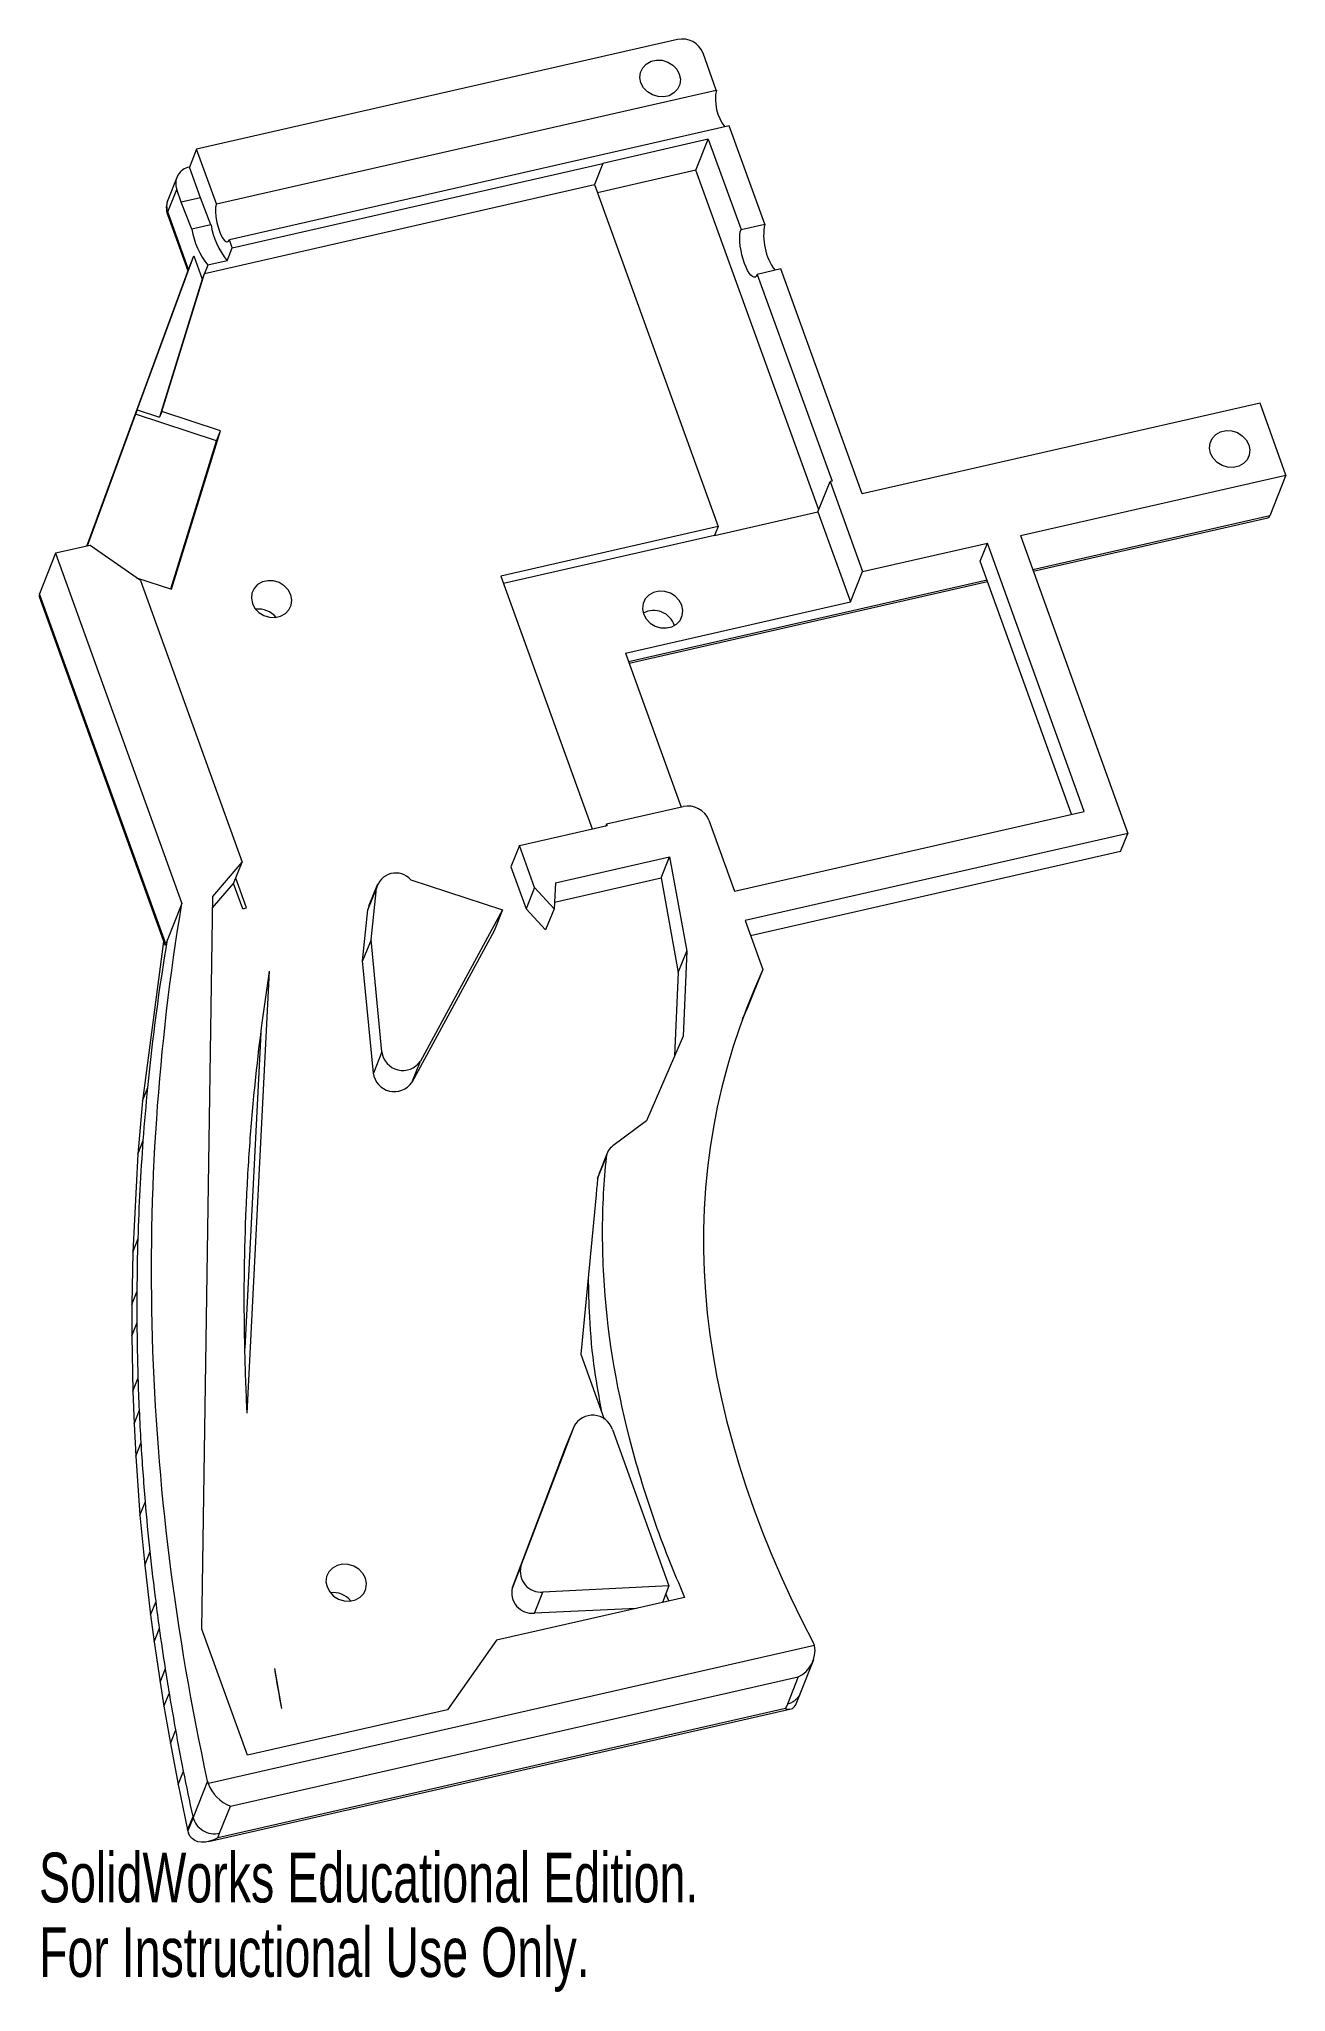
# Model space of a CAD drawing. Header units: millimetres. Extents: x -122 to -1, y -145 to 45.
import ezdxf

# ---------------------------------------------------------------- set-up
doc = ezdxf.new("R2010")
doc.units = ezdxf.units.MM
doc.styles.add('SLDTEXTSTYLE0', font='TXT', dxfattribs={"width": 0.7})

msp = doc.modelspace()

# ---------------------------------------------------------------- linework, layer by layer
at = {"color": 7, "linetype": 'Continuous', "lineweight": 15}
for p, q in [((-60.1, 45.34), (-106.87, 34.7)), ((-56.32, 40.44), (-57.61, 44.02)), ((-104.95, 29.37), (-56.32, 40.44)), ((-55.06, 36.95), (-103.69, 25.88)), ((-51.61, 27.4), (-55.06, 36.95)), ((-106.87, 34.7), (-107.57, 32.94)), ((-104.95, 29.37), (-106.87, 34.7)), ((-57.1, 35.65), (-67.36, 33.3)), ((-58.3, 32.63), (-57.1, 35.65)), ((-57.1, 35.65), (-53.92, 26.88)), ((-106.5, 29.96), (-107.57, 32.94)), ((-103.41, 25.09), (-67.36, 33.3)), ((-67.36, 33.3), (-68.18, 31.24)), ((-58.3, 32.63), (-67.89, 30.44)), ((-46.35, -0.38), (-58.3, 32.63)), ((-108.8, 31.94), (-109.68, 29.74)), ((-109.68, 28.58), (-108.81, 30.77)), ((-108.36, 29.53), (-108.81, 30.77)), ((-106.09, 22.61), (-68.18, 31.24)), ((-68.18, 31.24), (-56.14, -2.02)), ((-107.67, 22.98), (-109.68, 28.58)), ((-106.5, 29.96), (-108.36, 29.53)), ((-107.34, 26.91), (-108.36, 29.53)), ((-105.48, 27.33), (-106.5, 29.96)), ((-109.7, 28.32), (-107.72, 22.84)), ((-105.48, 27.33), (-107.34, 26.91)), ((-53.92, 26.88), (-51.61, 27.4)), ((-103.91, 23.82), (-103.41, 25.09)), ((-103.41, 25.09), (-103.69, 25.88)), ((-117.55, -3.92), (-107.67, 22.98)), ((-112.64, 9.32), (-107.14, 24.3)), ((-107.67, 22.98), (-107.14, 24.3)), ((-107.14, 24.3), (-106.32, 22.04)), ((-105.78, 23.4), (-106.32, 22.04)), ((-103.91, 23.82), (-105.78, 23.4)), ((-50.04, 23.04), (-52.34, 22.51)), ((-42.14, 1.16), (-50.04, 23.04)), ((-106.32, 22.04), (-110.47, 8.61)), ((-110.25, 9.18), (-106.09, 22.61)), ((-52.34, 22.51), (-45.06, 2.39)), ((-3.43, 9.97), (-42.14, 1.16)), ((-0.91, 2.98), (-3.43, 9.97)), ((-112.81, 8.92), (-117.52, -3.91)), ((-112.64, 9.32), (-112.81, 8.92)), ((-104.94, 6.33), (-112.81, 8.92)), ((-112.64, 9.32), (-110.47, 8.61)), ((-110.25, 9.18), (-110.47, 8.61)), ((-104.55, 7.3), (-110.25, 9.18)), ((-109.39, -8.08), (-104.94, 6.33)), ((-109.31, -8.11), (-104.55, 7.3)), ((-104.94, 6.33), (-104.55, 7.3)), ((-46.44, -0.6), (-45.26, 2.35)), ((-45.06, 2.39), (-45.26, 2.35)), ((-45.26, 2.35), (-42.1, -6.39)), ((-26.74, -2.9), (-0.91, 2.98)), ((-0.91, 2.98), (-2.49, -0.97)), ((-56.49, -2.9), (-46.44, -0.6)), ((-46.44, -0.6), (-43.28, -9.34)), ((-2.49, -0.97), (-25.54, -6.21)), ((-25.49, -6.36), (-2.68, -1.17)), ((-56.14, -2.02), (-77.28, -6.83)), ((-56.49, -2.9), (-77.01, -7.57)), ((-56.14, -2.02), (-56.49, -2.9)), ((-42.1, -6.39), (-29.95, -3.62)), ((-30.65, -5.38), (-29.95, -3.62)), ((-20.53, -29.72), (-29.95, -3.62)), ((-26.74, -2.9), (-16.29, -31.87)), ((-120.59, -4.61), (-122.17, -8.56)), ((-117.22, -3.85), (-120.59, -4.61)), ((-120.59, -4.61), (-108.3, -38.66)), ((-112.34, -7.26), (-117.22, -3.85)), ((-21.76, -30), (-30.65, -5.38)), ((-112.72, -6.99), (-109.31, -8.11)), ((-112.34, -7.26), (-102.45, -34.67)), ((-77.28, -6.83), (-68.4, -31.43)), ((-29.98, -7.22), (-64.85, -15.16)), ((-64.8, -15.31), (-29.93, -7.37)), ((-43.28, -9.34), (-42.1, -6.39)), ((-122.18, -8.82), (-109.96, -42.68)), ((-109.88, -42.61), (-122.17, -8.56)), ((-65.16, -14.32), (-43.28, -9.34)), ((-65.16, -14.32), (-59.75, -29.3)), ((-59.54, -29.26), (-67, -30.96)), ((-54.56, -37.47), (-20.53, -29.72)), ((-75.47, -33.04), (-66.95, -31.1)), ((-67, -30.96), (-67.07, -31.13)), ((-67, -30.96), (-66.95, -31.1)), ((-57.05, -30.58), (-54.56, -37.47)), ((-16.29, -31.87), (-53.52, -40.34)), ((-16.99, -33.62), (-16.29, -31.87)), ((-75.47, -33.04), (-76.3, -35.1)), ((-74, -37.12), (-75.47, -33.04)), ((-71.96, -36.65), (-60.87, -34.13)), ((-61.69, -36.19), (-60.87, -34.13)), ((-60.87, -34.13), (-59.2, -43.32)), ((-16.99, -33.62), (-52.99, -41.82)), ((-105.3, -37.98), (-102.45, -34.67)), ((-103.27, -36.73), (-102.45, -34.67)), ((-76.3, -35.1), (-74.83, -39.18)), ((-106.35, -109.24), (-105.3, -37.98)), ((-105.32, -39.11), (-103.27, -36.73)), ((-102.38, -39.19), (-103.27, -36.73)), ((-102.01, -39.1), (-103.07, -36.22)), ((-90.21, -39.29), (-89.39, -37.22)), ((-89.28, -36.81), (-90.11, -38.87)), ((-89.91, -42.2), (-89.39, -37.22)), ((-86.04, -36.38), (-77.11, -39.28)), ((-74, -37.12), (-74.83, -39.18)), ((-72.1, -39.18), (-74, -37.12)), ((-71.96, -36.65), (-72.1, -39.18)), ((-72.07, -38.55), (-61.69, -36.19)), ((-61.69, -36.19), (-60.03, -45.39)), ((-108.3, -38.66), (-109.88, -42.61)), ((-102.38, -39.19), (-102.01, -39.1)), ((-90.73, -44.26), (-90.21, -39.29)), ((-90.11, -38.87), (-90.21, -39.29)), ((-77.11, -39.28), (-85.11, -54.01)), ((-77.11, -39.28), (-77.93, -41.35)), ((-74.83, -39.18), (-72.93, -41.24)), ((-72.1, -39.18), (-72.93, -41.24)), ((-77.93, -41.35), (-85.94, -56.07)), ((-53.52, -40.34), (-51.8, -45.11)), ((-110.08, -42.36), (-112.14, -57.88)), ((-89.91, -42.2), (-90.73, -44.26)), ((-88.85, -53.1), (-89.91, -42.2)), ((-60.03, -45.39), (-59.2, -43.32)), ((-59.2, -43.32), (-59.56, -51.59)), ((-101.95, -88.26), (-99.78, -45.27)), ((-89.68, -55.17), (-90.73, -44.26)), ((-60.03, -45.39), (-60.38, -53.48)), ((-51.8, -45.11), (-53.38, -49.06)), ((-53.77, -49.97), (-53.4, -49.04)), ((-53.75, -49.84), (-53.4, -49.04)), ((-102.14, -81.91), (-100.59, -51.24)), ((-88.85, -53.1), (-89.68, -55.17)), ((-59.56, -51.59), (-63.12, -59.82)), ((-85.94, -56.07), (-85.11, -54.01)), ((-112.14, -57.88), (-111.61, -56.56)), ((-112.14, -57.88), (-112.59, -63.06)), ((-63.12, -59.82), (-66.4, -62.25)), ((-112.59, -63.06), (-112.06, -61.74)), ((-112.59, -63.06), (-113.08, -72.59)), ((-67.87, -65.43), (-67.04, -63.37)), ((-66.94, -62.95), (-67.76, -65.01)), ((-68.01, -67.01), (-69.51, -82.5)), ((-113.08, -72.59), (-112.56, -71.27)), ((-113.08, -72.59), (-113.18, -77.69)), ((-113.18, -77.69), (-112.65, -76.38)), ((-113.18, -77.69), (-113.18, -80.73)), ((-113.18, -80.73), (-112.65, -79.41)), ((-113.18, -80.73), (-113.08, -86.12)), ((-69.51, -82.5), (-67.22, -88.83)), ((-113.08, -86.12), (-112.55, -84.8)), ((-113.08, -86.12), (-112.96, -89.27)), ((-112.96, -89.27), (-112.43, -87.95)), ((-112.96, -89.27), (-112.79, -92.43)), ((-112.79, -92.43), (-112.27, -91.11)), ((-75.33, -103.13), (-70.16, -89.53)), ((-70.98, -91.59), (-70.16, -89.53)), ((-66.43, -89.82), (-60.93, -105.05)), ((-112.79, -92.43), (-112.38, -98.16)), ((-76.15, -105.19), (-70.98, -91.59)), ((-112.38, -98.16), (-111.85, -96.84)), ((-112.38, -98.16), (-111.91, -103.02)), ((-111.91, -103.02), (-111.39, -101.7)), ((-111.91, -103.02), (-111.35, -107.87)), ((-75.33, -103.13), (-76.15, -105.19)), ((-59.4, -106.16), (-77.71, -110.33)), ((-74.01, -107.71), (-73.19, -105.64)), ((-60.93, -105.05), (-73.19, -105.64)), ((-60.93, -105.05), (-61.57, -106.66)), ((-60.93, -106.51), (-61.23, -105.81)), ((-111.35, -107.87), (-110.82, -106.56)), ((-111.35, -107.87), (-111, -110.48)), ((-64.07, -107.23), (-74.01, -107.71)), ((-111, -110.48), (-110.48, -109.16)), ((-101.92, -121.52), (-106.35, -109.24)), ((-111, -110.48), (-110.42, -114.41)), ((-46.76, -110.85), (-105.73, -124.27)), ((-77.71, -110.33), (-82.48, -117.09)), ((-110.42, -114.41), (-109.9, -113.09)), ((-103.59, -126.47), (-48.35, -113.9)), ((-98.59, -116.96), (-99.27, -113.07)), ((-48.35, -113.9), (-49.4, -116.53)), ((-48.18, -115.53), (-46.85, -112.2)), ((-110.42, -114.41), (-110.05, -116.75)), ((-110.05, -116.75), (-109.52, -115.44)), ((-48.63, -116.66), (-48.17, -115.53)), ((-110.05, -116.75), (-109.42, -120.36)), ((-105.73, -129.91), (-49.04, -117.01)), ((-49.58, -116.97), (-104.82, -129.54)), ((-82.48, -117.09), (-101.92, -121.52)), ((-49.4, -116.53), (-49.58, -116.97)), ((-109.42, -120.36), (-108.9, -119.04)), ((-109.42, -120.36), (-108.66, -124.37)), ((-108.66, -124.37), (-108.14, -123.05)), ((-108.66, -124.37), (-107.75, -128.77)), ((-105.8, -124.05), (-107.2, -127.56)), ((-104.64, -129.1), (-103.59, -126.47)), ((-107.75, -128.77), (-107.22, -127.46)), ((-107.75, -128.77), (-107.73, -128.88)), ((-107.2, -127.56), (-107.73, -128.88)), ((-104.82, -129.54), (-104.64, -129.1))]:
    msp.add_line(p, q, dxfattribs=at)
at = {"color": 7, "linetype": 'Continuous', "lineweight": 15, "flags": 128}
for points in [[(-63.65, 41.14), (-63.75, 41.65), (-63.7, 42.15), (-63.48, 42.6), (-63.13, 42.97), (-62.67, 43.23), (-62.14, 43.35), (-61.58, 43.33), (-61.04, 43.16), (-60.56, 42.86), (-60.17, 42.46), (-59.92, 41.99), (-59.82, 41.48), (-59.88, 40.98), (-60.09, 40.52), (-60.44, 40.15), (-60.9, 39.89), (-61.43, 39.77), (-61.99, 39.8), (-62.53, 39.96), (-63.01, 40.26), (-63.4, 40.66), (-63.65, 41.14)], [(-109.68, 28.58), (-109.72, 28.41), (-109.7, 28.32)], [(-104.95, 29.37), (-105.02, 29.06), (-105.04, 28.62), (-105, 28.11), (-104.9, 27.55), (-104.76, 27.01), (-104.58, 26.51), (-104.38, 26.1), (-104.17, 25.82), (-103.98, 25.68), (-103.81, 25.7), (-103.69, 25.88)], [(-52.34, 22.51), (-52.43, 22.35), (-52.54, 22.25), (-52.67, 22.24), (-52.81, 22.29), (-52.96, 22.43), (-53.12, 22.63), (-53.28, 22.89), (-53.43, 23.21), (-53.58, 23.58), (-53.71, 23.98), (-53.83, 24.4), (-53.92, 24.83), (-53.99, 25.26), (-54.03, 25.66), (-54.04, 26.04), (-54.03, 26.37), (-53.99, 26.66), (-53.92, 26.88)], [(-8.25, 5.09), (-8.35, 5.6), (-8.3, 6.1), (-8.08, 6.56), (-7.73, 6.93), (-7.28, 7.19), (-6.74, 7.31), (-6.18, 7.28), (-5.64, 7.12), (-5.16, 6.82), (-4.77, 6.42), (-4.52, 5.94), (-4.42, 5.43), (-4.48, 4.93), (-4.69, 4.48), (-5.04, 4.11), (-5.5, 3.85), (-6.03, 3.73), (-6.59, 3.75), (-7.13, 3.92), (-7.61, 4.22), (-8, 4.62), (-8.25, 5.09)], [(-97.72, -8.65), (-97.97, -8.17), (-98.36, -7.77), (-98.84, -7.47), (-99.39, -7.31), (-99.95, -7.28), (-100.48, -7.4), (-100.94, -7.66), (-101.29, -8.03), (-101.5, -8.49), (-101.55, -8.99), (-101.45, -9.5), (-101.2, -9.97), (-100.82, -10.37), (-100.33, -10.67), (-99.79, -10.84), (-99.23, -10.86), (-98.7, -10.74), (-98.24, -10.48), (-97.89, -10.11), (-97.68, -9.66), (-97.62, -9.16), (-97.72, -8.65)], [(-122.17, -8.56), (-122.2, -8.73), (-122.18, -8.82)], [(-63.4, -10.52), (-63.15, -10.99), (-62.76, -11.4), (-62.28, -11.69), (-61.74, -11.86), (-61.18, -11.88), (-60.65, -11.76), (-60.19, -11.51), (-59.84, -11.14), (-59.63, -10.68), (-59.57, -10.18), (-59.67, -9.67), (-59.92, -9.2), (-60.31, -8.79), (-60.79, -8.5), (-61.33, -8.33), (-61.89, -8.31), (-62.43, -8.43), (-62.88, -8.68), (-63.23, -9.05), (-63.45, -9.51), (-63.5, -10.01), (-63.4, -10.52)], [(-109.96, -42.68), (-109.94, -42.7), (-109.88, -42.61)], [(-90.46, -104.3), (-90.71, -103.83), (-91.09, -103.43), (-91.58, -103.13), (-92.12, -102.96), (-92.68, -102.94), (-93.21, -103.06), (-93.67, -103.32), (-94.02, -103.69), (-94.23, -104.14), (-94.29, -104.64), (-94.19, -105.15), (-93.93, -105.63), (-93.55, -106.03), (-93.07, -106.33), (-92.52, -106.49), (-91.96, -106.52), (-91.43, -106.4), (-90.97, -106.14), (-90.62, -105.77), (-90.41, -105.32), (-90.35, -104.81), (-90.46, -104.3)], [(-104.82, -129.54), (-105.21, -129.74), (-105.61, -129.88), (-106.01, -129.96), (-106.39, -129.97), (-106.74, -129.92), (-107.05, -129.8), (-107.31, -129.62), (-107.52, -129.38), (-107.66, -129.1)]]:
    msp.add_lwpolyline(points, dxfattribs=at)
at = {"color": 7, "linetype": 'Continuous', "lineweight": 15}
for centre, radius, start, end in [((-59.63, 43.22), 2.18, 21.6561, 102.5397), ((-51.98, 39.54), 4.43, 168.2685, 217.3807), ((-107.28, 31.34), 1.63, 100.4789, 200.2336), ((-107.82, 29), 2, 158.2181, 199.8423), ((-108.16, 29.15), 1.63, 158.6041, 200.5864), ((-99.9, 28.12), 7.54, 189.2625, 218.778), ((-98.03, 28.55), 7.54, 189.2625, 218.778), ((-46.06, 26.28), 5.66, 168.5378, 216.5293), ((-2.78, -0.89), 0.299, 290.0818, 345.1579), ((-100.86, -12.25), 2.21, 39.3272, 97.1091), ((-62.42, -12.32), 2.14, 18.3968, 118.0394), ((-59.07, -31.38), 2.18, 21.6561, 102.5397), ((-87.5, -37.64), 1.93, 40.8248, 167.4239), ((-86.81, -52.85), 2.06, 187.1509, 325.6164), ((-87.64, -54.92), 2.06, 186.9494, 325.8179), ((-65.47, -63.53), 1.58, 126.0931, 174.0082), ((-66.31, -65.59), 1.56, 158.2406, 174.1707), ((-68.36, -90.48), 2.04, 18.7957, 152.2338), ((-73.39, -103.65), 2, 164.966, 275.9041), ((-93.59, -107.91), 2.22, 39.3551, 97.0811), ((-74.22, -105.71), 2, 164.966, 275.9041), ((-49.57, -111.32), 2.85, 295.4302, 9.5955), ((-48.51, -111.48), 1.86, 19.8753, 27.6108), ((-49.26, -116.34), 0.707, 243.1132, 333.294), ((-104.07, -123.67), 1.77, 192.2807, 199.872), ((-102.18, -122.95), 3.79, 200.3504, 248.2072), ((-105.99, -128.5), 1.77, 192.5009, 199.8704)]:
    msp.add_arc(centre, radius, start, end, dxfattribs=at)
for points in [[(-105.8, -124.05), (-112.11, -94.97), (-112.95, -66.51), (-108.3, -38.66)], [(-111.61, -56.56), (-111.14, -51.75), (-110.5, -46.95), (-109.7, -42.17)], [(-51.8, -45.11), (-60.89, -65.08), (-59.24, -86.92), (-46.87, -110.62)], [(-53.4, -49.04), (-53.51, -49.31), (-53.63, -49.57), (-53.75, -49.84)], [(-112.06, -61.74), (-111.93, -60.01), (-111.78, -58.28), (-111.61, -56.56)], [(-112.56, -71.27), (-112.46, -68.09), (-112.29, -64.91), (-112.06, -61.74)], [(-67.87, -65.43), (-67.92, -65.96), (-67.97, -66.48), (-68.01, -67.01)], [(-112.65, -76.38), (-112.64, -74.67), (-112.61, -72.97), (-112.56, -71.27)], [(-112.65, -79.41), (-112.66, -78.4), (-112.66, -77.39), (-112.65, -76.38)], [(-112.55, -84.8), (-112.61, -83.01), (-112.64, -81.21), (-112.65, -79.41)], [(-112.43, -87.95), (-112.48, -86.9), (-112.52, -85.85), (-112.55, -84.8)], [(-112.27, -91.11), (-112.33, -90.06), (-112.38, -89.01), (-112.43, -87.95)], [(-111.85, -96.84), (-112.01, -94.93), (-112.15, -93.02), (-112.27, -91.11)], [(-111.39, -101.7), (-111.56, -100.08), (-111.72, -98.46), (-111.85, -96.84)], [(-110.82, -106.56), (-111.03, -104.94), (-111.22, -103.32), (-111.39, -101.7)], [(-110.48, -109.16), (-110.6, -108.29), (-110.71, -107.42), (-110.82, -106.56)], [(-109.9, -113.09), (-110.1, -111.78), (-110.29, -110.47), (-110.48, -109.16)], [(-109.52, -115.44), (-109.65, -114.65), (-109.78, -113.87), (-109.9, -113.09)], [(-98.59, -116.96), (-98.83, -115.67), (-99.05, -114.37), (-99.27, -113.07)], [(-108.9, -119.04), (-109.11, -117.84), (-109.32, -116.64), (-109.52, -115.44)], [(-108.14, -123.05), (-108.4, -121.71), (-108.66, -120.37), (-108.9, -119.04)], [(-107.22, -127.46), (-107.54, -125.99), (-107.85, -124.52), (-108.14, -123.05)], [(-107.2, -127.56), (-107.21, -127.53), (-107.22, -127.49), (-107.22, -127.46)]]:
    msp.add_open_spline(points, degree=3, dxfattribs=at)
for points, knots in [([(-101.95, -88.26), (-101.98, -87.68), (-102.01, -87.1), (-102.12, -84.49), (-102.3, -78.41), (-102.22, -72.35), (-101.96, -66.31), (-101.85, -64.29), (-101.56, -60.28), (-101.39, -58.27), (-100.81, -52.58), (-100.35, -48.92), (-99.78, -45.27)], [0.2946604, 0.2946604, 0.2946604, 0.2946604, 0.3125, 0.3125, 0.375, 0.5, 0.5, 0.5625, 0.5625, 0.625, 0.625, 0.7403471, 0.7403471, 0.7403471, 0.7403471]), ([(-67.04, -63.37), (-67.16, -64.53), (-67.25, -65.7), (-67.39, -68.19), (-67.42, -69.52), (-67.41, -72.18), (-67.38, -73.5), (-67.01, -80.13), (-66.15, -85.4), (-64.47, -91.94), (-64.11, -93.24), (-63.31, -95.85), (-62.89, -97.16), (-61.53, -101.05), (-60.51, -103.62), (-59.4, -106.16)], [0.3190676, 0.3190676, 0.3190676, 0.3190676, 0.375, 0.375, 0.4375, 0.4375, 0.5, 0.5, 0.75, 0.75, 0.8125, 0.8125, 0.875, 0.875, 1, 1, 1, 1]), ([(-68.78, -74.98), (-68.76, -76.28), (-68.71, -79.31), (-68.29, -83.7), (-67.73, -86.76), (-67.49, -88.1)], [0, 0, 0, 0, 0.297736, 0.694056, 1, 1, 1, 1]), ([(-48.18, -115.52), (-48.19, -115.55), (-48.24, -115.7), (-48.4, -115.93), (-48.67, -116.21), (-49.01, -116.42), (-49.27, -116.49), (-49.4, -116.53)], [0, 0, 0, 0, 0.054605, 0.290954, 0.527302, 0.763651, 1, 1, 1, 1]), ([(-107.2, -127.56), (-107.15, -127.81), (-107.03, -128.06), (-106.71, -128.49), (-106.5, -128.68), (-106.01, -128.98), (-105.74, -129.08), (-105.19, -129.17), (-104.9, -129.16), (-104.64, -129.1)], [0, 0, 0, 0, 0.25, 0.25, 0.5, 0.5, 0.75, 0.75, 1, 1, 1, 1])]:
    msp.add_open_spline(points, degree=3, knots=knots, dxfattribs=at)

# ---------------------------------------------------------------- texts
at = {"color": 7, "linetype": 'Continuous', "char_height": 4.8336, "attachment_point": 1, "style": 'SLDTEXTSTYLE0'}
for s, insert in [('SolidWorks Educational Edition.', (-122.2, -130.99)), ('For Instructional Use Only.', (-122.2, -138.24))]:
    msp.add_mtext(s, dxfattribs=dict(at, insert=insert))

doc.saveas('drawing.dxf')
